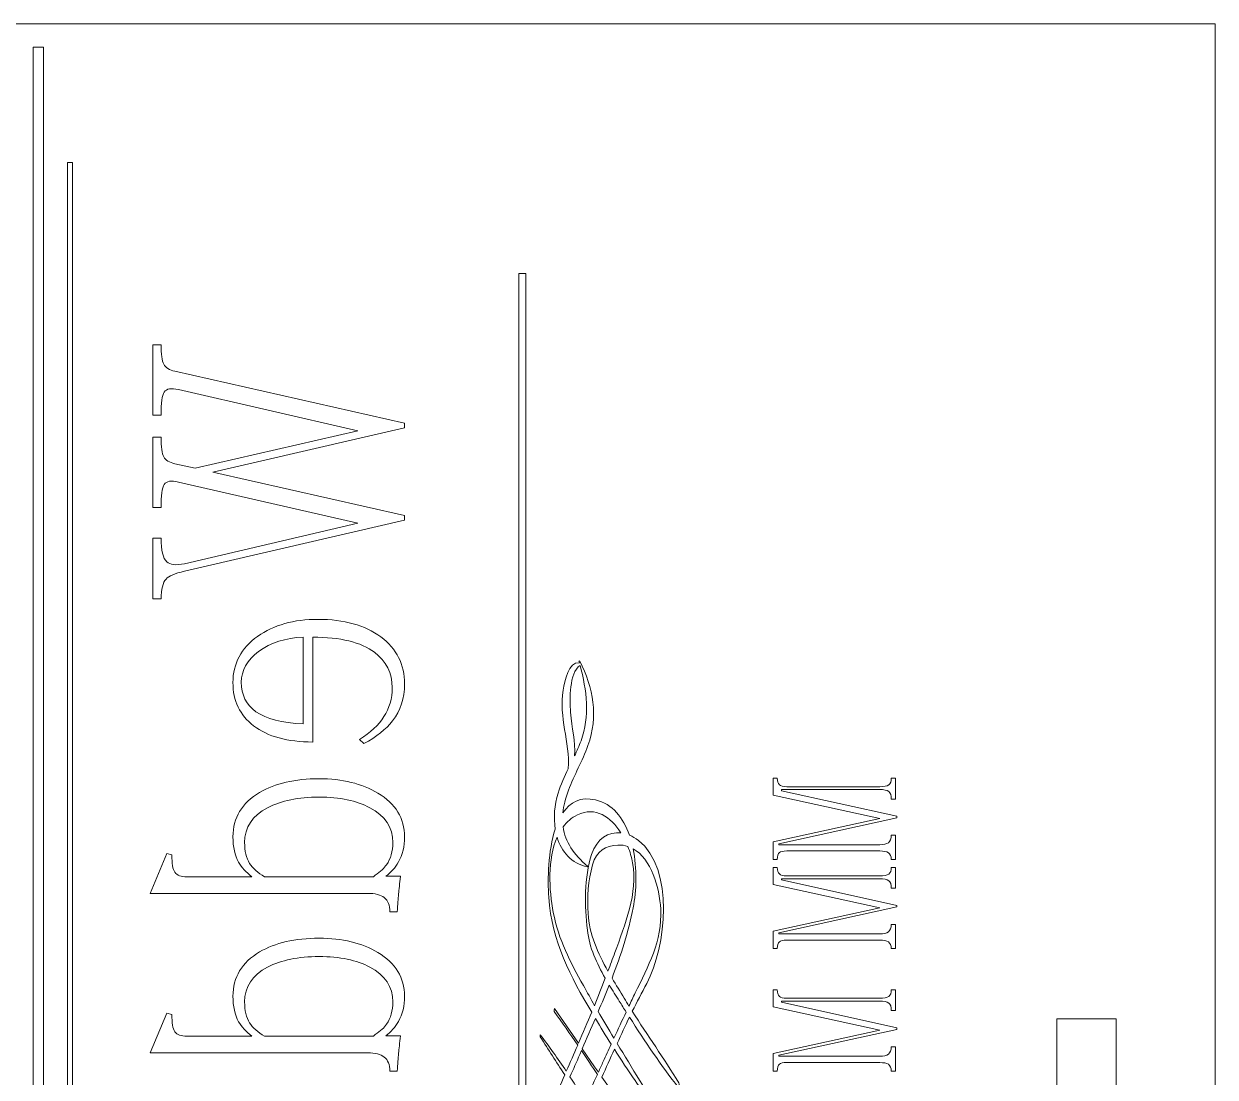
# Model space of a CAD drawing. Header units: millimetres. Extents: x -2181 to -135, y -809 to 517.
# Drawn here: x -892.7 to -832.3, y 344.1 to 397.5 of the extents above; entities that cross this region are included whole.
import ezdxf

# ---------------------------------------------------------------- set-up
doc = ezdxf.new("R2010")
doc.units = ezdxf.units.MM
doc.header["$MEASUREMENT"] = 0
doc.layers.add('layer 1', color=7, linetype='Continuous')

msp = doc.modelspace()

# ---------------------------------------------------------------- linework, layer by layer
at = {"layer": 'layer 1', "color": 250, "lineweight": 18}
for points in [[(-1077.7513, 397.4959), (-1077.7513, 397.4959), (-1077.7513, 277.6383), (-1077.7513, 277.6383), (-1077.7513, 277.6383), (-1077.7513, 277.6383), (-832.2763, 277.6383), (-832.2763, 277.6383), (-832.2763, 277.6383), (-832.2763, 277.6383), (-832.2763, 397.4959), (-832.2763, 397.4959), (-832.2763, 397.4959), (-832.2763, 397.4959), (-1077.7513, 397.4959), (-1077.7513, 397.4959)], [(-837.3013, 328.854), (-837.3013, 328.854), (-840.3013, 328.854), (-840.3013, 328.854), (-840.3013, 328.854), (-840.3013, 328.854), (-840.3013, 347.0507), (-840.3013, 347.0507), (-840.3013, 347.0507), (-840.3013, 347.0507), (-837.3013, 347.0507), (-837.3013, 347.0507), (-837.3013, 347.0507), (-837.3013, 347.0507), (-837.3013, 328.854), (-837.3013, 328.854)]]:
    msp.add_open_spline(points, degree=3, knots=[0, 0, 0, 0, 0.2, 0.2, 0.2, 0.2, 0.4, 0.4, 0.4, 0.4, 0.6, 0.6, 0.6, 0.6, 1, 1, 1, 1], dxfattribs=at)
at = {"layer": 'layer 1', "color": 175, "lineweight": 18}
for points, knots in [([(-891.6817, 337.7439), (-891.6817, 337.7439), (-891.6817, 279.1735), (-891.6817, 279.1735), (-891.6817, 279.1735), (-891.6817, 279.1735), (-892.1966, 279.1735), (-892.1966, 279.1735), (-892.1966, 279.1735), (-892.1966, 279.1735), (-892.1966, 337.7439), (-892.1966, 337.7439), (-892.1966, 337.7439), (-892.1966, 337.7439), (-892.1966, 396.3142), (-892.1966, 396.3142), (-892.1966, 396.3142), (-892.1966, 396.3142), (-891.6817, 396.3142), (-891.6817, 396.3142), (-891.6817, 396.3142), (-891.6817, 396.3142), (-891.6817, 337.7439), (-891.6817, 337.7439)], [0, 0, 0, 0, 0.1428571, 0.1428571, 0.1428571, 0.1428571, 0.2857143, 0.2857143, 0.2857143, 0.2857143, 0.4285714, 0.4285714, 0.4285714, 0.4285714, 0.5714286, 0.5714286, 0.5714286, 0.5714286, 0.7142857, 0.7142857, 0.7142857, 0.7142857, 1, 1, 1, 1]), ([(-890.2003, 337.7439), (-890.2003, 337.7439), (-890.2003, 337.7449), (-890.2003, 337.7449), (-890.2003, 337.7449), (-890.2003, 337.7449), (-890.2003, 390.4634), (-890.2003, 390.4634), (-890.2003, 390.4634), (-890.2003, 390.4634), (-890.458, 390.4634), (-890.458, 390.4634), (-890.458, 390.4634), (-890.458, 390.4634), (-890.458, 337.7449), (-890.458, 337.7449), (-890.458, 337.7449), (-890.458, 337.7449), (-890.458, 337.7439), (-890.458, 337.7439)], [0, 0, 0, 0, 0.1666667, 0.1666667, 0.1666667, 0.1666667, 0.3333333, 0.3333333, 0.3333333, 0.3333333, 0.5, 0.5, 0.5, 0.5, 0.6666667, 0.6666667, 0.6666667, 0.6666667, 1, 1, 1, 1]), ([(-867.2153, 337.7439), (-867.2153, 337.7439), (-867.2153, 337.8408), (-867.2153, 337.8408), (-867.2153, 337.8408), (-867.2153, 337.8408), (-867.2153, 337.9377), (-867.2153, 337.9377), (-867.2153, 337.9377), (-867.2153, 337.9377), (-867.2153, 384.8429), (-867.2153, 384.8429), (-867.2153, 384.8429), (-867.2153, 384.8429), (-867.585, 384.8429), (-867.585, 384.8429), (-867.585, 384.8429), (-867.585, 384.8429), (-867.585, 337.9377), (-867.585, 337.9377), (-867.585, 337.9377), (-867.585, 337.9377), (-867.585, 337.8408), (-867.585, 337.8408), (-867.585, 337.8408), (-867.585, 337.8408), (-867.585, 337.7439), (-867.585, 337.7439), (-867.585, 337.7439), (-867.585, 337.7439), (-867.585, 290.8387), (-867.585, 290.8387), (-867.585, 290.8387), (-867.585, 290.8387), (-867.2153, 290.8387), (-867.2153, 290.8387), (-867.2153, 290.8387), (-867.2153, 290.8387), (-867.2153, 337.7439), (-867.2153, 337.7439)], [0, 0, 0, 0, 0.0909091, 0.0909091, 0.0909091, 0.0909091, 0.1818182, 0.1818182, 0.1818182, 0.1818182, 0.2727273, 0.2727273, 0.2727273, 0.2727273, 0.3636364, 0.3636364, 0.3636364, 0.3636364, 0.4545455, 0.4545455, 0.4545455, 0.4545455, 0.5454545, 0.5454545, 0.5454545, 0.5454545, 0.6363636, 0.6363636, 0.6363636, 0.6363636, 0.7272727, 0.7272727, 0.7272727, 0.7272727, 0.8181818, 0.8181818, 0.8181818, 0.8181818, 1, 1, 1, 1]), ([(-885.7098, 377.6622), (-885.7098, 377.6622), (-886.133, 377.6622), (-886.133, 377.6622), (-886.133, 377.6622), (-886.133, 377.6622), (-886.133, 381.224), (-886.133, 381.224)], [0, 0, 0, 0, 0.3333333, 0.3333333, 0.3333333, 0.3333333, 1, 1, 1, 1]), ([(-885.7098, 381.224), (-885.7098, 380.7491), (-885.6646, 380.4203), (-885.5744, 380.2377), (-885.5744, 380.2377), (-885.4841, 380.0641), (-885.2979, 379.9454), (-885.0157, 379.8815)], [0, 0, 0, 0, 0.3333333, 0.3333333, 0.3333333, 0.3333333, 1, 1, 1, 1]), ([(-885.0157, 379.8815), (-885.0157, 379.8815), (-873.3693, 377.2512), (-873.3693, 377.2512), (-873.3693, 377.2512), (-873.3693, 377.2512), (-873.3693, 377.0183), (-873.3693, 377.0183), (-873.3693, 377.0183), (-873.3693, 377.0183), (-883.086, 374.7717), (-883.086, 374.7717), (-883.086, 374.7717), (-883.086, 374.7717), (-873.3693, 372.5661), (-873.3693, 372.5661), (-873.3693, 372.5661), (-873.3693, 372.5661), (-873.3693, 372.3332), (-873.3693, 372.3332), (-873.3693, 372.3332), (-873.3693, 372.3332), (-884.5249, 369.744), (-884.5249, 369.744)], [0, 0, 0, 0, 0.1428571, 0.1428571, 0.1428571, 0.1428571, 0.2857143, 0.2857143, 0.2857143, 0.2857143, 0.4285714, 0.4285714, 0.4285714, 0.4285714, 0.5714286, 0.5714286, 0.5714286, 0.5714286, 0.7142857, 0.7142857, 0.7142857, 0.7142857, 1, 1, 1, 1]), ([(-884.8296, 378.9499), (-885.1907, 379.0413), (-885.4333, 379.0002), (-885.5574, 378.8267), (-885.5574, 378.8267), (-885.659, 378.6623), (-885.7098, 378.2741), (-885.7098, 377.6622)], [0, 0, 0, 0, 0.3333333, 0.3333333, 0.3333333, 0.3333333, 1, 1, 1, 1]), ([(-885.0157, 375.1963), (-885.0157, 375.1963), (-883.9832, 374.9772), (-883.9832, 374.9772), (-883.9832, 374.9772), (-883.9832, 374.9772), (-875.7392, 376.8677), (-875.7392, 376.8677), (-875.7392, 376.8677), (-875.7392, 376.8677), (-884.8296, 378.9499), (-884.8296, 378.9499)], [0, 0, 0, 0, 0.25, 0.25, 0.25, 0.25, 0.5, 0.5, 0.5, 0.5, 1, 1, 1, 1]), ([(-885.7098, 372.977), (-885.7098, 372.977), (-886.133, 372.977), (-886.133, 372.977), (-886.133, 372.977), (-886.133, 372.977), (-886.133, 376.5389), (-886.133, 376.5389), (-886.133, 376.5389), (-886.133, 376.5389), (-885.7098, 376.5389), (-885.7098, 376.5389)], [0, 0, 0, 0, 0.25, 0.25, 0.25, 0.25, 0.5, 0.5, 0.5, 0.5, 1, 1, 1, 1]), ([(-885.7098, 376.5389), (-885.7098, 376.0457), (-885.6646, 375.7123), (-885.5744, 375.5388), (-885.5744, 375.5388), (-885.4841, 375.3744), (-885.2979, 375.2603), (-885.0157, 375.1963)], [0, 0, 0, 0, 0.3333333, 0.3333333, 0.3333333, 0.3333333, 1, 1, 1, 1]), ([(-884.8296, 374.2648), (-885.1907, 374.3561), (-885.4333, 374.315), (-885.5574, 374.1415), (-885.5574, 374.1415), (-885.659, 373.968), (-885.7098, 373.5798), (-885.7098, 372.977)], [0, 0, 0, 0, 0.3333333, 0.3333333, 0.3333333, 0.3333333, 1, 1, 1, 1]), ([(-884.5249, 370.1276), (-884.5249, 370.1276), (-875.7392, 372.1825), (-875.7392, 372.1825), (-875.7392, 372.1825), (-875.7392, 372.1825), (-884.8296, 374.2648), (-884.8296, 374.2648)], [0, 0, 0, 0, 0.3333333, 0.3333333, 0.3333333, 0.3333333, 1, 1, 1, 1]), ([(-885.7098, 368.3467), (-885.7098, 368.3467), (-886.133, 368.3467), (-886.133, 368.3467), (-886.133, 368.3467), (-886.133, 368.3467), (-886.133, 371.4153), (-886.133, 371.4153), (-886.133, 371.4153), (-886.133, 371.4153), (-885.7098, 371.4153), (-885.7098, 371.4153)], [0, 0, 0, 0, 0.25, 0.25, 0.25, 0.25, 0.5, 0.5, 0.5, 0.5, 1, 1, 1, 1]), ([(-885.7098, 371.4153), (-885.7098, 370.7943), (-885.6139, 370.397), (-885.422, 370.2235), (-885.422, 370.2235), (-885.264, 370.0682), (-884.965, 370.0363), (-884.5249, 370.1276)], [0, 0, 0, 0, 0.3333333, 0.3333333, 0.3333333, 0.3333333, 1, 1, 1, 1]), ([(-884.5249, 369.744), (-885.0101, 369.6344), (-885.3204, 369.502), (-885.4559, 369.3467), (-885.4559, 369.3467), (-885.6252, 369.1641), (-885.7098, 368.8307), (-885.7098, 368.3467)], [0, 0, 0, 0, 0.3333333, 0.3333333, 0.3333333, 0.3333333, 1, 1, 1, 1]), ([(-878.0245, 361.0861), (-879.2998, 361.0861), (-880.2985, 361.3601), (-881.0208, 361.908), (-881.0208, 361.908), (-881.7205, 362.4469), (-882.0703, 363.1775), (-882.0703, 364.0999), (-882.0703, 364.0999), (-882.0703, 365.0589), (-881.6528, 365.8397), (-880.8176, 366.4425), (-880.8176, 366.4425), (-880.0051, 367.0179), (-878.9838, 367.3055), (-877.7537, 367.3055), (-877.7537, 367.3055), (-876.4446, 367.3055), (-875.3838, 367.0087), (-874.5712, 366.4151), (-874.5712, 366.4151), (-873.77, 365.8123), (-873.3693, 365.0178), (-873.3693, 364.0314), (-873.3693, 364.0314), (-873.3693, 363.3008), (-873.5725, 362.6752), (-873.9787, 362.1546), (-873.9787, 362.1546), (-874.306, 361.7345), (-874.7913, 361.3509), (-875.4346, 361.0039)], [0, 0, 0, 0, 0.1111111, 0.1111111, 0.1111111, 0.1111111, 0.2222222, 0.2222222, 0.2222222, 0.2222222, 0.3333333, 0.3333333, 0.3333333, 0.3333333, 0.4444444, 0.4444444, 0.4444444, 0.4444444, 0.5555556, 0.5555556, 0.5555556, 0.5555556, 0.6666667, 0.6666667, 0.6666667, 0.6666667, 0.7777778, 0.7777778, 0.7777778, 0.7777778, 1, 1, 1, 1]), ([(-878.5154, 366.4014), (-879.407, 366.3649), (-880.1574, 366.1229), (-880.7669, 365.6754), (-880.7669, 365.6754), (-881.3537, 365.237), (-881.6471, 364.7164), (-881.6471, 364.1136), (-881.6471, 364.1136), (-881.6471, 363.4743), (-881.3988, 362.9766), (-880.9023, 362.6204), (-880.9023, 362.6204), (-880.3831, 362.2551), (-879.5875, 362.0496), (-878.5154, 362.0039)], [0, 0, 0, 0, 0.2, 0.2, 0.2, 0.2, 0.4, 0.4, 0.4, 0.4, 0.6, 0.6, 0.6, 0.6, 1, 1, 1, 1]), ([(-875.6546, 361.2094), (-875.1016, 361.5656), (-874.6897, 361.9537), (-874.4189, 362.3738), (-874.4189, 362.3738), (-874.1367, 362.8031), (-873.9957, 363.2917), (-873.9957, 363.8396), (-873.9957, 363.8396), (-873.9957, 364.5885), (-874.2947, 365.1867), (-874.8929, 365.6343), (-874.8929, 365.6343), (-875.5812, 366.1457), (-876.6251, 366.4014), (-878.0245, 366.4014)], [0, 0, 0, 0, 0.2, 0.2, 0.2, 0.2, 0.4, 0.4, 0.4, 0.4, 0.6, 0.6, 0.6, 0.6, 1, 1, 1, 1]), ([(-861.9661, 347.1441), (-862.174, 346.7043), (-862.3852, 346.2571), (-862.5925, 345.8077), (-862.5925, 345.8077), (-861.8387, 344.5539), (-861.0683, 343.3123), (-860.2998, 342.0781), (-860.2998, 342.0781), (-860.2875, 342.0594), (-860.3044, 341.9949), (-860.3032, 341.9924), (-860.3032, 341.9924), (-860.7258, 342.6716), (-861.2421, 343.2632), (-861.6854, 343.921), (-861.6854, 343.921), (-862.0388, 344.4457), (-862.3876, 344.9739), (-862.73, 345.508), (-862.73, 345.508), (-862.9428, 345.0423), (-863.1523, 344.5739), (-863.3626, 344.097), (-863.3626, 344.097), (-862.9162, 343.4632), (-862.4481, 342.8454), (-862.0613, 342.1728), (-862.0613, 342.1728), (-861.3628, 340.9579), (-860.8993, 339.6093), (-861.0381, 338.1245), (-861.0381, 338.1245), (-861.047, 338.0307), (-861.0613, 337.936), (-861.0801, 337.8409), (-861.0801, 337.8409), (-861.0613, 337.7456), (-861.047, 337.651), (-861.0381, 337.5571), (-861.0381, 337.5571), (-860.8993, 336.0723), (-861.3628, 334.7237), (-862.0613, 333.5088), (-862.0613, 333.5088), (-862.4481, 332.8362), (-862.9162, 332.2184), (-863.3626, 331.5846), (-863.3626, 331.5846), (-863.1523, 331.1077), (-862.9428, 330.6393), (-862.73, 330.1735), (-862.73, 330.1735), (-862.3876, 330.7077), (-862.0388, 331.236), (-861.6854, 331.7606), (-861.6854, 331.7606), (-861.2421, 332.4184), (-860.7258, 333.01), (-860.3032, 333.6892), (-860.3032, 333.6892), (-860.3044, 333.6867), (-860.2875, 333.6222), (-860.2998, 333.6035), (-860.2998, 333.6035), (-861.0683, 332.3693), (-861.8387, 331.1277), (-862.5925, 329.8739), (-862.5925, 329.8739), (-862.3852, 329.4245), (-862.174, 328.9773), (-861.9661, 328.5375), (-861.9661, 328.5375), (-861.184, 329.7757), (-860.3599, 330.9907), (-859.4764, 332.1269), (-859.4764, 332.1269), (-859.4737, 332.131), (-859.4352, 331.9269), (-859.4659, 331.8781), (-859.4659, 331.8781), (-860.2245, 330.6391), (-861.0508, 329.4587), (-861.8268, 328.2485), (-861.8268, 328.2485), (-861.5884, 327.7801), (-861.3453, 327.3039), (-861.095, 326.8345), (-861.095, 326.8345), (-860.1065, 324.9818), (-859.6818, 321.0059), (-861.5151, 319.5823), (-861.5151, 319.5823), (-861.6626, 319.4679), (-861.8163, 319.3784), (-861.9716, 319.314), (-861.9716, 319.314), (-862.2796, 318.4325), (-862.8242, 317.7345), (-863.6922, 317.5301), (-863.6922, 317.5301), (-864.4504, 317.3519), (-864.9795, 317.6503), (-865.3437, 318.1907), (-865.3437, 318.1907), (-865.3074, 317.8364), (-865.2131, 317.4554), (-865.0589, 317.0407), (-865.0589, 317.0407), (-864.769, 316.2611), (-864.3537, 315.5609), (-864.0719, 314.7767), (-864.0719, 314.7767), (-863.5342, 313.2779), (-863.8119, 311.8522), (-864.4823, 310.4884), (-864.4823, 310.4884), (-864.4964, 310.459), (-864.5381, 310.4784), (-864.5286, 310.51), (-864.5286, 310.51), (-864.5215, 310.5348), (-864.516, 310.5595), (-864.509, 310.5828), (-864.509, 310.5828), (-865.0518, 310.51), (-865.2506, 311.5016), (-865.3273, 311.9591), (-865.3273, 311.9591), (-865.5628, 313.3564), (-864.982, 314.5719), (-865.0693, 315.9468), (-865.0693, 315.9468), (-865.2647, 316.3465), (-865.4534, 316.752), (-865.5863, 317.187), (-865.5863, 317.187), (-865.7693, 317.7858), (-865.8232, 318.4292), (-865.7298, 319.0128), (-865.7298, 319.0128), (-866.0933, 320.1167), (-866.1218, 321.5642), (-866.0593, 322.4623), (-866.0593, 322.4623), (-865.9019, 324.7226), (-864.9519, 326.5144), (-863.8787, 328.2916), (-863.8787, 328.2916), (-864.0989, 328.8006), (-864.3233, 329.3319), (-864.5505, 329.8617), (-864.5505, 329.8617), (-864.9518, 329.2706), (-865.3559, 328.682), (-865.7714, 328.1041), (-865.7714, 328.1041), (-865.7708, 328.1053), (-865.8008, 328.2285), (-865.7778, 328.2604), (-865.7778, 328.2604), (-865.3779, 328.8209), (-864.9835, 329.3891), (-864.5938, 329.9624), (-864.5938, 329.9624), (-864.7839, 330.4048), (-864.9759, 330.8462), (-865.1688, 331.287), (-865.1688, 331.287), (-865.6184, 330.6109), (-866.0149, 330.0698), (-866.4895, 329.4411), (-866.4895, 329.4411), (-866.49, 329.44), (-866.5062, 329.5179), (-866.494, 329.5375), (-866.494, 329.5375), (-866.0536, 330.2225), (-865.689, 330.7802), (-865.2514, 331.4758), (-865.2514, 331.4758), (-865.456, 331.9426), (-865.6617, 332.4095), (-865.8672, 332.8756), (-865.8672, 332.8756), (-866.5717, 334.4753), (-866.9566, 336.0996), (-866.9109, 337.8408), (-866.9109, 337.8408), (-866.9566, 339.582), (-866.5717, 341.2063), (-865.8672, 342.806), (-865.8672, 342.806), (-865.6617, 343.2722), (-865.456, 343.739), (-865.2514, 344.2059), (-865.2514, 344.2059), (-865.689, 344.9014), (-866.0536, 345.4591), (-866.494, 346.1441), (-866.494, 346.1441), (-866.5062, 346.1636), (-866.49, 346.2417), (-866.4895, 346.2405), (-866.4895, 346.2405), (-866.0149, 345.6118), (-865.6184, 345.0706), (-865.1688, 344.3946), (-865.1688, 344.3946), (-864.9759, 344.8354), (-864.7839, 345.2768), (-864.5938, 345.7193), (-864.5938, 345.7193), (-864.9835, 346.2925), (-865.3779, 346.8607), (-865.7778, 347.4212), (-865.7778, 347.4212), (-865.8008, 347.4531), (-865.7708, 347.5764), (-865.7714, 347.5775), (-865.7714, 347.5775), (-865.3559, 346.9997), (-864.9518, 346.411), (-864.5505, 345.8199), (-864.5505, 345.8199), (-864.3233, 346.3497), (-864.0989, 346.881), (-863.8787, 347.39), (-863.8787, 347.39), (-864.9519, 349.1672), (-865.9019, 350.959), (-866.0593, 353.2193), (-866.0593, 353.2193), (-866.1218, 354.1174), (-866.0933, 355.5649), (-865.7298, 356.6688), (-865.7298, 356.6688), (-865.8232, 357.2524), (-865.7693, 357.8959), (-865.5863, 358.4946), (-865.5863, 358.4946), (-865.4534, 358.9296), (-865.2647, 359.3351), (-865.0693, 359.7348), (-865.0693, 359.7348), (-864.982, 361.1097), (-865.5628, 362.3252), (-865.3273, 363.7225), (-865.3273, 363.7225), (-865.2506, 364.18), (-865.0518, 365.1716), (-864.509, 365.0988), (-864.509, 365.0988), (-864.516, 365.1221), (-864.5215, 365.1468), (-864.5286, 365.1716), (-864.5286, 365.1716), (-864.5381, 365.2032), (-864.4964, 365.2226), (-864.4823, 365.1931), (-864.4823, 365.1931), (-863.8119, 363.8294), (-863.5342, 362.4037), (-864.0719, 360.9048), (-864.0719, 360.9048), (-864.3537, 360.1207), (-864.769, 359.4205), (-865.0589, 358.6409), (-865.0589, 358.6409), (-865.2131, 358.2262), (-865.3074, 357.8452), (-865.3437, 357.4909), (-865.3437, 357.4909), (-864.9795, 358.0313), (-864.4504, 358.3297), (-863.6922, 358.1514), (-863.6922, 358.1514), (-862.8242, 357.9472), (-862.2796, 357.2491), (-861.9716, 356.3676), (-861.9716, 356.3676), (-861.8163, 356.3033), (-861.6626, 356.2137), (-861.5151, 356.0993), (-861.5151, 356.0993), (-859.6818, 354.6757), (-860.1065, 350.6998), (-861.095, 348.8471), (-861.095, 348.8471), (-861.3453, 348.3777), (-861.5884, 347.9015), (-861.8268, 347.4331), (-861.8268, 347.4331), (-861.0508, 346.2229), (-860.2245, 345.0425), (-859.4659, 343.8035), (-859.4659, 343.8035), (-859.4352, 343.7547), (-859.4737, 343.5506), (-859.4764, 343.5547), (-859.4764, 343.5547), (-860.3599, 344.6909), (-861.184, 345.9059), (-861.9661, 347.1441)], [0, 0, 0, 0, 0.012987, 0.012987, 0.012987, 0.012987, 0.025974, 0.025974, 0.025974, 0.025974, 0.038961, 0.038961, 0.038961, 0.038961, 0.0519481, 0.0519481, 0.0519481, 0.0519481, 0.0649351, 0.0649351, 0.0649351, 0.0649351, 0.0779221, 0.0779221, 0.0779221, 0.0779221, 0.0909091, 0.0909091, 0.0909091, 0.0909091, 0.1038961, 0.1038961, 0.1038961, 0.1038961, 0.1168831, 0.1168831, 0.1168831, 0.1168831, 0.1298701, 0.1298701, 0.1298701, 0.1298701, 0.1428571, 0.1428571, 0.1428571, 0.1428571, 0.1558442, 0.1558442, 0.1558442, 0.1558442, 0.1688312, 0.1688312, 0.1688312, 0.1688312, 0.1818182, 0.1818182, 0.1818182, 0.1818182, 0.1948052, 0.1948052, 0.1948052, 0.1948052, 0.2077922, 0.2077922, 0.2077922, 0.2077922, 0.2207792, 0.2207792, 0.2207792, 0.2207792, 0.2337662, 0.2337662, 0.2337662, 0.2337662, 0.2467532, 0.2467532, 0.2467532, 0.2467532, 0.2597403, 0.2597403, 0.2597403, 0.2597403, 0.2727273, 0.2727273, 0.2727273, 0.2727273, 0.2857143, 0.2857143, 0.2857143, 0.2857143, 0.2987013, 0.2987013, 0.2987013, 0.2987013, 0.3116883, 0.3116883, 0.3116883, 0.3116883, 0.3246753, 0.3246753, 0.3246753, 0.3246753, 0.3376623, 0.3376623, 0.3376623, 0.3376623, 0.3506494, 0.3506494, 0.3506494, 0.3506494, 0.3636364, 0.3636364, 0.3636364, 0.3636364, 0.3766234, 0.3766234, 0.3766234, 0.3766234, 0.3896104, 0.3896104, 0.3896104, 0.3896104, 0.4025974, 0.4025974, 0.4025974, 0.4025974, 0.4155844, 0.4155844, 0.4155844, 0.4155844, 0.4285714, 0.4285714, 0.4285714, 0.4285714, 0.4415584, 0.4415584, 0.4415584, 0.4415584, 0.4545455, 0.4545455, 0.4545455, 0.4545455, 0.4675325, 0.4675325, 0.4675325, 0.4675325, 0.4805195, 0.4805195, 0.4805195, 0.4805195, 0.4935065, 0.4935065, 0.4935065, 0.4935065, 0.5064935, 0.5064935, 0.5064935, 0.5064935, 0.5194805, 0.5194805, 0.5194805, 0.5194805, 0.5324675, 0.5324675, 0.5324675, 0.5324675, 0.5454545, 0.5454545, 0.5454545, 0.5454545, 0.5584416, 0.5584416, 0.5584416, 0.5584416, 0.5714286, 0.5714286, 0.5714286, 0.5714286, 0.5844156, 0.5844156, 0.5844156, 0.5844156, 0.5974026, 0.5974026, 0.5974026, 0.5974026, 0.6103896, 0.6103896, 0.6103896, 0.6103896, 0.6233766, 0.6233766, 0.6233766, 0.6233766, 0.6363636, 0.6363636, 0.6363636, 0.6363636, 0.6493506, 0.6493506, 0.6493506, 0.6493506, 0.6623377, 0.6623377, 0.6623377, 0.6623377, 0.6753247, 0.6753247, 0.6753247, 0.6753247, 0.6883117, 0.6883117, 0.6883117, 0.6883117, 0.7012987, 0.7012987, 0.7012987, 0.7012987, 0.7142857, 0.7142857, 0.7142857, 0.7142857, 0.7272727, 0.7272727, 0.7272727, 0.7272727, 0.7402597, 0.7402597, 0.7402597, 0.7402597, 0.7532468, 0.7532468, 0.7532468, 0.7532468, 0.7662338, 0.7662338, 0.7662338, 0.7662338, 0.7792208, 0.7792208, 0.7792208, 0.7792208, 0.7922078, 0.7922078, 0.7922078, 0.7922078, 0.8051948, 0.8051948, 0.8051948, 0.8051948, 0.8181818, 0.8181818, 0.8181818, 0.8181818, 0.8311688, 0.8311688, 0.8311688, 0.8311688, 0.8441558, 0.8441558, 0.8441558, 0.8441558, 0.8571429, 0.8571429, 0.8571429, 0.8571429, 0.8701299, 0.8701299, 0.8701299, 0.8701299, 0.8831169, 0.8831169, 0.8831169, 0.8831169, 0.8961039, 0.8961039, 0.8961039, 0.8961039, 0.9090909, 0.9090909, 0.9090909, 0.9090909, 0.9220779, 0.9220779, 0.9220779, 0.9220779, 0.9350649, 0.9350649, 0.9350649, 0.9350649, 0.9480519, 0.9480519, 0.9480519, 0.9480519, 0.961039, 0.961039, 0.961039, 0.961039, 0.974026, 0.974026, 0.974026, 0.974026, 1, 1, 1, 1]), ([(-864.4747, 364.9722), (-865.0358, 364.5893), (-864.9918, 363.2579), (-864.956, 362.5944), (-864.956, 362.5944), (-864.9127, 361.7859), (-864.6832, 361.1107), (-864.7545, 360.3827), (-864.7545, 360.3827), (-864.6355, 360.6318), (-864.5215, 360.8848), (-864.4249, 361.1498), (-864.4249, 361.1498), (-863.9755, 362.3736), (-864.126, 363.7319), (-864.4744, 364.9722)], [0, 0, 0, 0, 0.2, 0.2, 0.2, 0.2, 0.4, 0.4, 0.4, 0.4, 0.6, 0.6, 0.6, 0.6, 1, 1, 1, 1]), ([(-881.1054, 354.2502), (-881.4101, 354.4876), (-881.6358, 354.7342), (-881.7825, 354.9899), (-881.7825, 354.9899), (-881.9744, 355.337), (-882.0703, 355.7662), (-882.0703, 356.2776), (-882.0703, 356.2776), (-882.0703, 357.2457), (-881.6189, 357.9946), (-880.7161, 358.5243), (-880.7161, 358.5243), (-879.9261, 358.9901), (-878.9217, 359.223), (-877.7029, 359.223), (-877.7029, 359.223), (-876.5292, 359.223), (-875.5361, 358.981), (-874.7236, 358.4969), (-874.7236, 358.4969), (-873.8207, 357.9581), (-873.3693, 357.2183), (-873.3693, 356.2776), (-873.3693, 356.2776), (-873.3693, 355.7936), (-873.4709, 355.3689), (-873.674, 355.0036), (-873.674, 355.0036), (-873.8433, 354.7113), (-874.0577, 354.4693), (-874.3173, 354.2775)], [0, 0, 0, 0, 0.1111111, 0.1111111, 0.1111111, 0.1111111, 0.2222222, 0.2222222, 0.2222222, 0.2222222, 0.3333333, 0.3333333, 0.3333333, 0.3333333, 0.4444444, 0.4444444, 0.4444444, 0.4444444, 0.5555556, 0.5555556, 0.5555556, 0.5555556, 0.6666667, 0.6666667, 0.6666667, 0.6666667, 0.7777778, 0.7777778, 0.7777778, 0.7777778, 1, 1, 1, 1]), ([(-854.477, 355.1324), (-854.477, 355.1324), (-854.6875, 355.1324), (-854.6875, 355.1324), (-854.6875, 355.1324), (-854.6875, 355.1324), (-854.6875, 356.0209), (-854.6875, 356.0209), (-854.6875, 356.0209), (-854.6875, 356.0209), (-849.2741, 357.2007), (-849.2741, 357.2007), (-849.2741, 357.2007), (-849.2741, 357.2007), (-854.6875, 358.3903), (-854.6875, 358.3903), (-854.6875, 358.3903), (-854.6875, 358.3903), (-854.6875, 359.2492), (-854.6875, 359.2492), (-854.6875, 359.2492), (-854.6875, 359.2492), (-854.477, 359.2492), (-854.477, 359.2492)], [0, 0, 0, 0, 0.1428571, 0.1428571, 0.1428571, 0.1428571, 0.2857143, 0.2857143, 0.2857143, 0.2857143, 0.4285714, 0.4285714, 0.4285714, 0.4285714, 0.5714286, 0.5714286, 0.5714286, 0.5714286, 0.7142857, 0.7142857, 0.7142857, 0.7142857, 1, 1, 1, 1]), ([(-854.477, 359.2492), (-854.477, 359.0946), (-854.4405, 358.9843), (-854.3676, 358.9185), (-854.3676, 358.9185), (-854.2946, 358.8527), (-854.1711, 358.8198), (-853.9971, 358.8198)], [0, 0, 0, 0, 0.3333333, 0.3333333, 0.3333333, 0.3333333, 1, 1, 1, 1]), ([(-849.2825, 358.8198), (-849.0692, 358.8198), (-848.9177, 358.851), (-848.8278, 358.9136), (-848.8278, 358.9136), (-848.7381, 358.9794), (-848.6931, 359.0913), (-848.6931, 359.2492)], [0, 0, 0, 0, 0.3333333, 0.3333333, 0.3333333, 0.3333333, 1, 1, 1, 1]), ([(-848.4742, 359.2492), (-848.4742, 359.2492), (-848.4742, 358.1929), (-848.4742, 358.1929), (-848.4742, 358.1929), (-848.4742, 358.1929), (-848.6931, 358.1929), (-848.6931, 358.1929)], [0, 0, 0, 0, 0.3333333, 0.3333333, 0.3333333, 0.3333333, 1, 1, 1, 1]), ([(-874.859, 354.3323), (-874.5881, 354.515), (-874.3963, 354.6931), (-874.2834, 354.8666), (-874.2834, 354.8666), (-874.069, 355.168), (-873.9618, 355.5424), (-873.9618, 355.9899), (-873.9618, 355.9899), (-873.9618, 356.7571), (-874.3511, 357.3462), (-875.1298, 357.7572), (-875.1298, 357.7572), (-875.7957, 358.1134), (-876.6534, 358.2914), (-877.7029, 358.2914), (-877.7029, 358.2914), (-878.7524, 358.2914), (-879.6214, 358.1134), (-880.3098, 357.7572), (-880.3098, 357.7572), (-881.0885, 357.3462), (-881.4778, 356.7571), (-881.4778, 355.9899), (-881.4778, 355.9899), (-881.4778, 355.5607), (-881.3932, 355.2091), (-881.2239, 354.9351), (-881.2239, 354.9351), (-881.0659, 354.6885), (-880.812, 354.4602), (-880.4621, 354.2502)], [0, 0, 0, 0, 0.1111111, 0.1111111, 0.1111111, 0.1111111, 0.2222222, 0.2222222, 0.2222222, 0.2222222, 0.3333333, 0.3333333, 0.3333333, 0.3333333, 0.4444444, 0.4444444, 0.4444444, 0.4444444, 0.5555556, 0.5555556, 0.5555556, 0.5555556, 0.6666667, 0.6666667, 0.6666667, 0.6666667, 0.7777778, 0.7777778, 0.7777778, 0.7777778, 1, 1, 1, 1]), ([(-849.2825, 358.6766), (-849.2825, 358.6766), (-854.2665, 358.6766), (-854.2665, 358.6766), (-854.2665, 358.6766), (-854.2665, 358.6766), (-854.2665, 358.6174), (-854.2665, 358.6174), (-854.2665, 358.6174), (-854.2665, 358.6174), (-848.4153, 357.3241), (-848.4153, 357.3241), (-848.4153, 357.3241), (-848.4153, 357.3241), (-848.4153, 357.2451), (-848.4153, 357.2451), (-848.4153, 357.2451), (-848.4153, 357.2451), (-854.3928, 355.9321), (-854.3928, 355.9321), (-854.3928, 355.9321), (-854.3928, 355.9321), (-854.3928, 355.8778), (-854.3928, 355.8778), (-854.3928, 355.8778), (-854.3928, 355.8778), (-849.2825, 355.8778), (-849.2825, 355.8778)], [0, 0, 0, 0, 0.125, 0.125, 0.125, 0.125, 0.25, 0.25, 0.25, 0.25, 0.375, 0.375, 0.375, 0.375, 0.5, 0.5, 0.5, 0.5, 0.625, 0.625, 0.625, 0.625, 0.75, 0.75, 0.75, 0.75, 1, 1, 1, 1]), ([(-848.6931, 358.1929), (-848.6931, 358.3804), (-848.7381, 358.5088), (-848.8278, 358.5779), (-848.8278, 358.5779), (-848.9177, 358.6437), (-849.0692, 358.6766), (-849.2825, 358.6766)], [0, 0, 0, 0, 0.3333333, 0.3333333, 0.3333333, 0.3333333, 1, 1, 1, 1]), ([(-863.7357, 347.7159), (-863.565, 348.1815), (-863.3795, 348.6463), (-863.1984, 349.1134), (-863.1984, 349.1134), (-863.6298, 349.8643), (-864.0018, 350.6729), (-864.1039, 351.5525), (-864.1039, 351.5525), (-864.2449, 352.7674), (-864.2689, 354.229), (-863.8871, 355.3911), (-863.8871, 355.3911), (-863.6208, 356.2016), (-863.0282, 356.5533), (-862.3989, 356.4807), (-862.3989, 356.4807), (-862.9156, 357.2971), (-863.7004, 357.8297), (-864.6044, 357.3894), (-864.6044, 357.3894), (-864.9026, 357.2444), (-865.1432, 357.0364), (-865.3349, 356.7836), (-865.3349, 356.7836), (-865.2297, 356.023), (-864.8042, 355.3866), (-864.0857, 354.7828), (-864.0857, 354.7828), (-864.0747, 354.7729), (-864.0808, 354.7554), (-864.0945, 354.7564), (-864.0945, 354.7564), (-864.9158, 354.9325), (-865.4157, 355.5212), (-865.638, 356.2646), (-865.638, 356.2646), (-866.1338, 355.1545), (-866.0468, 353.5864), (-865.8289, 352.4452), (-865.8289, 352.4452), (-865.5673, 351.0746), (-864.9582, 349.9046), (-864.3058, 348.7454), (-864.3058, 348.7454), (-864.1117, 348.4002), (-863.9154, 348.0561), (-863.7357, 347.7159)], [0, 0, 0, 0, 0.0769231, 0.0769231, 0.0769231, 0.0769231, 0.1538462, 0.1538462, 0.1538462, 0.1538462, 0.2307692, 0.2307692, 0.2307692, 0.2307692, 0.3076923, 0.3076923, 0.3076923, 0.3076923, 0.3846154, 0.3846154, 0.3846154, 0.3846154, 0.4615385, 0.4615385, 0.4615385, 0.4615385, 0.5384615, 0.5384615, 0.5384615, 0.5384615, 0.6153846, 0.6153846, 0.6153846, 0.6153846, 0.6923077, 0.6923077, 0.6923077, 0.6923077, 0.7692308, 0.7692308, 0.7692308, 0.7692308, 0.8461538, 0.8461538, 0.8461538, 0.8461538, 1, 1, 1, 1]), ([(-849.2825, 355.8778), (-849.0804, 355.8778), (-848.9345, 355.9123), (-848.8447, 355.9814), (-848.8447, 355.9814), (-848.7437, 356.0571), (-848.6931, 356.1838), (-848.6931, 356.3615)], [0, 0, 0, 0, 0.3333333, 0.3333333, 0.3333333, 0.3333333, 1, 1, 1, 1]), ([(-848.6931, 356.3615), (-848.6931, 356.3615), (-848.4742, 356.3615), (-848.4742, 356.3615), (-848.4742, 356.3615), (-848.4742, 356.3615), (-848.4742, 355.1324), (-848.4742, 355.1324), (-848.4742, 355.1324), (-848.4742, 355.1324), (-848.6931, 355.1324), (-848.6931, 355.1324)], [0, 0, 0, 0, 0.25, 0.25, 0.25, 0.25, 0.5, 0.5, 0.5, 0.5, 1, 1, 1, 1]), ([(-863.0603, 349.4721), (-863.5675, 350.3739), (-864.0021, 351.3498), (-864.0685, 352.3906), (-864.0685, 352.3906), (-864.1206, 353.2135), (-864.0634, 354.0689), (-863.8393, 354.8537), (-863.8393, 354.8537), (-863.6304, 355.585), (-863.1831, 355.8354), (-862.5528, 355.8624), (-862.5528, 355.8624), (-862.3742, 355.8699), (-862.2074, 355.8467), (-862.0523, 355.7967), (-862.0523, 355.7967), (-861.9422, 355.5212), (-861.8596, 355.2363), (-861.8091, 354.9604), (-861.8091, 354.9604), (-861.5283, 353.4258), (-862.2084, 351.7907), (-862.7087, 350.4145), (-862.7087, 350.4145), (-862.8235, 350.0993), (-862.9409, 349.7853), (-863.0603, 349.4721)], [0, 0, 0, 0, 0.125, 0.125, 0.125, 0.125, 0.25, 0.25, 0.25, 0.25, 0.375, 0.375, 0.375, 0.375, 0.5, 0.5, 0.5, 0.5, 0.625, 0.625, 0.625, 0.625, 0.75, 0.75, 0.75, 0.75, 1, 1, 1, 1]), ([(-875.2314, 353.4145), (-875.2314, 353.4145), (-886.2684, 353.4145), (-886.2684, 353.4145), (-886.2684, 353.4145), (-886.2684, 353.4145), (-885.422, 355.4283), (-885.422, 355.4283), (-885.422, 355.4283), (-885.422, 355.4283), (-885.1681, 355.3598), (-885.1681, 355.3598)], [0, 0, 0, 0, 0.25, 0.25, 0.25, 0.25, 0.5, 0.5, 0.5, 0.5, 1, 1, 1, 1]), ([(-885.1681, 355.3598), (-885.1681, 354.9306), (-885.1173, 354.6383), (-885.0157, 354.483), (-885.0157, 354.483), (-884.9029, 354.3278), (-884.6998, 354.2502), (-884.4064, 354.2502)], [0, 0, 0, 0, 0.3333333, 0.3333333, 0.3333333, 0.3333333, 1, 1, 1, 1]), ([(-861.9927, 347.6895), (-861.8938, 347.9125), (-861.7852, 348.1385), (-861.6759, 348.3635), (-861.6759, 348.3635), (-861.0285, 349.6969), (-860.3026, 350.9924), (-860.3857, 352.6129), (-860.3857, 352.6129), (-860.4425, 353.7186), (-860.8819, 355.1711), (-861.7842, 355.6787), (-861.7842, 355.6787), (-861.5785, 354.675), (-861.611, 353.5538), (-861.7822, 352.6761), (-861.7822, 352.6761), (-862.0176, 351.4678), (-862.4053, 350.2784), (-862.8536, 349.1143), (-862.8536, 349.1143), (-862.647, 348.7646), (-862.4348, 348.4267), (-862.2363, 348.101), (-862.2363, 348.101), (-862.1531, 347.9643), (-862.069, 347.8284), (-861.9927, 347.6895)], [0, 0, 0, 0, 0.125, 0.125, 0.125, 0.125, 0.25, 0.25, 0.25, 0.25, 0.375, 0.375, 0.375, 0.375, 0.5, 0.5, 0.5, 0.5, 0.625, 0.625, 0.625, 0.625, 0.75, 0.75, 0.75, 0.75, 1, 1, 1, 1]), ([(-853.9971, 355.5618), (-854.1711, 355.5618), (-854.2946, 355.5355), (-854.3676, 355.4829), (-854.3676, 355.4829), (-854.4405, 355.4203), (-854.477, 355.3035), (-854.477, 355.1324)], [0, 0, 0, 0, 0.3333333, 0.3333333, 0.3333333, 0.3333333, 1, 1, 1, 1]), ([(-848.6931, 355.1324), (-848.6931, 355.2904), (-848.7437, 355.4039), (-848.8447, 355.473), (-848.8447, 355.473), (-848.9401, 355.5322), (-849.086, 355.5618), (-849.2825, 355.5618)], [0, 0, 0, 0, 0.3333333, 0.3333333, 0.3333333, 0.3333333, 1, 1, 1, 1]), ([(-854.477, 350.6108), (-854.477, 350.6108), (-854.6875, 350.6108), (-854.6875, 350.6108), (-854.6875, 350.6108), (-854.6875, 350.6108), (-854.6875, 351.4993), (-854.6875, 351.4993), (-854.6875, 351.4993), (-854.6875, 351.4993), (-849.2741, 352.6791), (-849.2741, 352.6791), (-849.2741, 352.6791), (-849.2741, 352.6791), (-854.6875, 353.8687), (-854.6875, 353.8687), (-854.6875, 353.8687), (-854.6875, 353.8687), (-854.6875, 354.7276), (-854.6875, 354.7276), (-854.6875, 354.7276), (-854.6875, 354.7276), (-854.477, 354.7276), (-854.477, 354.7276)], [0, 0, 0, 0, 0.1428571, 0.1428571, 0.1428571, 0.1428571, 0.2857143, 0.2857143, 0.2857143, 0.2857143, 0.4285714, 0.4285714, 0.4285714, 0.4285714, 0.5714286, 0.5714286, 0.5714286, 0.5714286, 0.7142857, 0.7142857, 0.7142857, 0.7142857, 1, 1, 1, 1]), ([(-854.477, 354.7276), (-854.477, 354.5729), (-854.4405, 354.4627), (-854.3676, 354.3969), (-854.3676, 354.3969), (-854.2946, 354.331), (-854.1711, 354.2981), (-853.9971, 354.2981)], [0, 0, 0, 0, 0.3333333, 0.3333333, 0.3333333, 0.3333333, 1, 1, 1, 1]), ([(-849.2825, 354.2981), (-849.0692, 354.2981), (-848.9177, 354.3294), (-848.8278, 354.3919), (-848.8278, 354.3919), (-848.7381, 354.4578), (-848.6931, 354.5696), (-848.6931, 354.7276)], [0, 0, 0, 0, 0.3333333, 0.3333333, 0.3333333, 0.3333333, 1, 1, 1, 1]), ([(-848.4742, 354.7276), (-848.4742, 354.7276), (-848.4742, 353.6712), (-848.4742, 353.6712), (-848.4742, 353.6712), (-848.4742, 353.6712), (-848.6931, 353.6712), (-848.6931, 353.6712)], [0, 0, 0, 0, 0.3333333, 0.3333333, 0.3333333, 0.3333333, 1, 1, 1, 1]), ([(-880.4621, 354.2502), (-880.4621, 354.2502), (-874.9436, 354.2502), (-874.9436, 354.2502), (-874.9436, 354.2502), (-874.9436, 354.2502), (-874.859, 354.3323), (-874.859, 354.3323)], [0, 0, 0, 0, 0.3333333, 0.3333333, 0.3333333, 0.3333333, 1, 1, 1, 1]), ([(-873.5725, 354.2775), (-873.6176, 353.9031), (-873.6515, 353.6063), (-873.674, 353.3871), (-873.674, 353.3871), (-873.6966, 353.1405), (-873.7192, 352.8391), (-873.7417, 352.4829)], [0, 0, 0, 0, 0.3333333, 0.3333333, 0.3333333, 0.3333333, 1, 1, 1, 1]), ([(-849.2825, 354.155), (-849.2825, 354.155), (-854.2665, 354.155), (-854.2665, 354.155), (-854.2665, 354.155), (-854.2665, 354.155), (-854.2665, 354.0957), (-854.2665, 354.0957), (-854.2665, 354.0957), (-854.2665, 354.0957), (-848.4153, 352.8025), (-848.4153, 352.8025), (-848.4153, 352.8025), (-848.4153, 352.8025), (-848.4153, 352.7235), (-848.4153, 352.7235), (-848.4153, 352.7235), (-848.4153, 352.7235), (-854.3928, 351.4104), (-854.3928, 351.4104), (-854.3928, 351.4104), (-854.3928, 351.4104), (-854.3928, 351.3561), (-854.3928, 351.3561), (-854.3928, 351.3561), (-854.3928, 351.3561), (-849.2825, 351.3561), (-849.2825, 351.3561)], [0, 0, 0, 0, 0.125, 0.125, 0.125, 0.125, 0.25, 0.25, 0.25, 0.25, 0.375, 0.375, 0.375, 0.375, 0.5, 0.5, 0.5, 0.5, 0.625, 0.625, 0.625, 0.625, 0.75, 0.75, 0.75, 0.75, 1, 1, 1, 1]), ([(-848.6931, 353.6712), (-848.6931, 353.8588), (-848.7381, 353.9872), (-848.8278, 354.0563), (-848.8278, 354.0563), (-848.9177, 354.1221), (-849.0692, 354.155), (-849.2825, 354.155)], [0, 0, 0, 0, 0.3333333, 0.3333333, 0.3333333, 0.3333333, 1, 1, 1, 1]), ([(-874.1142, 352.4829), (-874.1142, 352.8117), (-874.2101, 353.0492), (-874.4019, 353.1953), (-874.4019, 353.1953), (-874.5825, 353.3414), (-874.859, 353.4145), (-875.2314, 353.4145)], [0, 0, 0, 0, 0.3333333, 0.3333333, 0.3333333, 0.3333333, 1, 1, 1, 1]), ([(-849.2825, 351.3561), (-849.0804, 351.3561), (-848.9345, 351.3907), (-848.8447, 351.4598), (-848.8447, 351.4598), (-848.7437, 351.5355), (-848.6931, 351.6622), (-848.6931, 351.8399)], [0, 0, 0, 0, 0.3333333, 0.3333333, 0.3333333, 0.3333333, 1, 1, 1, 1]), ([(-848.6931, 351.8399), (-848.6931, 351.8399), (-848.4742, 351.8399), (-848.4742, 351.8399), (-848.4742, 351.8399), (-848.4742, 351.8399), (-848.4742, 350.6108), (-848.4742, 350.6108), (-848.4742, 350.6108), (-848.4742, 350.6108), (-848.6931, 350.6108), (-848.6931, 350.6108)], [0, 0, 0, 0, 0.25, 0.25, 0.25, 0.25, 0.5, 0.5, 0.5, 0.5, 1, 1, 1, 1]), ([(-881.1054, 346.1676), (-881.4101, 346.405), (-881.6358, 346.6516), (-881.7825, 346.9073), (-881.7825, 346.9073), (-881.9744, 347.2544), (-882.0703, 347.6836), (-882.0703, 348.1951), (-882.0703, 348.1951), (-882.0703, 349.1631), (-881.6189, 349.912), (-880.7161, 350.4417), (-880.7161, 350.4417), (-879.9261, 350.9075), (-878.9217, 351.1404), (-877.7029, 351.1404), (-877.7029, 351.1404), (-876.5292, 351.1404), (-875.5361, 350.8984), (-874.7236, 350.4143), (-874.7236, 350.4143), (-873.8207, 349.8755), (-873.3693, 349.1358), (-873.3693, 348.1951), (-873.3693, 348.1951), (-873.3693, 347.711), (-873.4709, 347.2864), (-873.674, 346.921), (-873.674, 346.921), (-873.8433, 346.6288), (-874.0577, 346.3868), (-874.3173, 346.195)], [0, 0, 0, 0, 0.1111111, 0.1111111, 0.1111111, 0.1111111, 0.2222222, 0.2222222, 0.2222222, 0.2222222, 0.3333333, 0.3333333, 0.3333333, 0.3333333, 0.4444444, 0.4444444, 0.4444444, 0.4444444, 0.5555556, 0.5555556, 0.5555556, 0.5555556, 0.6666667, 0.6666667, 0.6666667, 0.6666667, 0.7777778, 0.7777778, 0.7777778, 0.7777778, 1, 1, 1, 1]), ([(-853.9971, 351.0402), (-854.1711, 351.0402), (-854.2946, 351.0139), (-854.3676, 350.9612), (-854.3676, 350.9612), (-854.4405, 350.8987), (-854.477, 350.7819), (-854.477, 350.6108)], [0, 0, 0, 0, 0.3333333, 0.3333333, 0.3333333, 0.3333333, 1, 1, 1, 1]), ([(-848.6931, 350.6108), (-848.6931, 350.7687), (-848.7437, 350.8823), (-848.8447, 350.9514), (-848.8447, 350.9514), (-848.9401, 351.0106), (-849.086, 351.0402), (-849.2825, 351.0402)], [0, 0, 0, 0, 0.3333333, 0.3333333, 0.3333333, 0.3333333, 1, 1, 1, 1]), ([(-874.859, 346.2498), (-874.5881, 346.4324), (-874.3963, 346.6105), (-874.2834, 346.784), (-874.2834, 346.784), (-874.069, 347.0854), (-873.9618, 347.4598), (-873.9618, 347.9074), (-873.9618, 347.9074), (-873.9618, 348.6745), (-874.3511, 349.2636), (-875.1298, 349.6746), (-875.1298, 349.6746), (-875.7957, 350.0308), (-876.6534, 350.2089), (-877.7029, 350.2089), (-877.7029, 350.2089), (-878.7524, 350.2089), (-879.6214, 350.0308), (-880.3098, 349.6746), (-880.3098, 349.6746), (-881.0885, 349.2636), (-881.4778, 348.6745), (-881.4778, 347.9074), (-881.4778, 347.9074), (-881.4778, 347.4781), (-881.3932, 347.1265), (-881.2239, 346.8525), (-881.2239, 346.8525), (-881.0659, 346.606), (-880.812, 346.3776), (-880.4621, 346.1676)], [0, 0, 0, 0, 0.1111111, 0.1111111, 0.1111111, 0.1111111, 0.2222222, 0.2222222, 0.2222222, 0.2222222, 0.3333333, 0.3333333, 0.3333333, 0.3333333, 0.4444444, 0.4444444, 0.4444444, 0.4444444, 0.5555556, 0.5555556, 0.5555556, 0.5555556, 0.6666667, 0.6666667, 0.6666667, 0.6666667, 0.7777778, 0.7777778, 0.7777778, 0.7777778, 1, 1, 1, 1]), ([(-862.1298, 347.3975), (-862.2475, 347.5722), (-862.3667, 347.7619), (-862.4851, 347.9514), (-862.4851, 347.9514), (-862.6497, 348.2147), (-862.8223, 348.4848), (-862.991, 348.7632), (-862.991, 348.7632), (-863.1729, 348.3043), (-863.363, 347.8495), (-863.562, 347.4276), (-863.562, 347.4276), (-863.3, 346.995), (-863.0282, 346.5351), (-862.7542, 346.0772), (-862.7542, 346.0772), (-862.5488, 346.5232), (-862.3415, 346.9686), (-862.1298, 347.3975)], [0, 0, 0, 0, 0.1666667, 0.1666667, 0.1666667, 0.1666667, 0.3333333, 0.3333333, 0.3333333, 0.3333333, 0.5, 0.5, 0.5, 0.5, 0.6666667, 0.6666667, 0.6666667, 0.6666667, 1, 1, 1, 1]), ([(-854.477, 344.4059), (-854.477, 344.4059), (-854.6875, 344.4059), (-854.6875, 344.4059), (-854.6875, 344.4059), (-854.6875, 344.4059), (-854.6875, 345.2944), (-854.6875, 345.2944), (-854.6875, 345.2944), (-854.6875, 345.2944), (-849.2741, 346.4742), (-849.2741, 346.4742), (-849.2741, 346.4742), (-849.2741, 346.4742), (-854.6875, 347.6638), (-854.6875, 347.6638), (-854.6875, 347.6638), (-854.6875, 347.6638), (-854.6875, 348.5227), (-854.6875, 348.5227), (-854.6875, 348.5227), (-854.6875, 348.5227), (-854.477, 348.5227), (-854.477, 348.5227)], [0, 0, 0, 0, 0.1428571, 0.1428571, 0.1428571, 0.1428571, 0.2857143, 0.2857143, 0.2857143, 0.2857143, 0.4285714, 0.4285714, 0.4285714, 0.4285714, 0.5714286, 0.5714286, 0.5714286, 0.5714286, 0.7142857, 0.7142857, 0.7142857, 0.7142857, 1, 1, 1, 1]), ([(-854.477, 348.5227), (-854.477, 348.368), (-854.4405, 348.2578), (-854.3676, 348.192), (-854.3676, 348.192), (-854.2946, 348.1262), (-854.1711, 348.0933), (-853.9971, 348.0933)], [0, 0, 0, 0, 0.3333333, 0.3333333, 0.3333333, 0.3333333, 1, 1, 1, 1]), ([(-849.2825, 348.0933), (-849.0692, 348.0933), (-848.9177, 348.1245), (-848.8278, 348.187), (-848.8278, 348.187), (-848.7381, 348.2529), (-848.6931, 348.3648), (-848.6931, 348.5227)], [0, 0, 0, 0, 0.3333333, 0.3333333, 0.3333333, 0.3333333, 1, 1, 1, 1]), ([(-848.4742, 348.5227), (-848.4742, 348.5227), (-848.4742, 347.4663), (-848.4742, 347.4663), (-848.4742, 347.4663), (-848.4742, 347.4663), (-848.6931, 347.4663), (-848.6931, 347.4663)], [0, 0, 0, 0, 0.3333333, 0.3333333, 0.3333333, 0.3333333, 1, 1, 1, 1]), ([(-849.2825, 347.9501), (-849.2825, 347.9501), (-854.2665, 347.9501), (-854.2665, 347.9501), (-854.2665, 347.9501), (-854.2665, 347.9501), (-854.2665, 347.8909), (-854.2665, 347.8909), (-854.2665, 347.8909), (-854.2665, 347.8909), (-848.4153, 346.5976), (-848.4153, 346.5976), (-848.4153, 346.5976), (-848.4153, 346.5976), (-848.4153, 346.5186), (-848.4153, 346.5186), (-848.4153, 346.5186), (-848.4153, 346.5186), (-854.3928, 345.2055), (-854.3928, 345.2055), (-854.3928, 345.2055), (-854.3928, 345.2055), (-854.3928, 345.1512), (-854.3928, 345.1512), (-854.3928, 345.1512), (-854.3928, 345.1512), (-849.2825, 345.1512), (-849.2825, 345.1512)], [0, 0, 0, 0, 0.125, 0.125, 0.125, 0.125, 0.25, 0.25, 0.25, 0.25, 0.375, 0.375, 0.375, 0.375, 0.5, 0.5, 0.5, 0.5, 0.625, 0.625, 0.625, 0.625, 0.75, 0.75, 0.75, 0.75, 1, 1, 1, 1]), ([(-848.6931, 347.4663), (-848.6931, 347.6539), (-848.7381, 347.7823), (-848.8278, 347.8514), (-848.8278, 347.8514), (-848.9177, 347.9172), (-849.0692, 347.9501), (-849.2825, 347.9501)], [0, 0, 0, 0, 0.3333333, 0.3333333, 0.3333333, 0.3333333, 1, 1, 1, 1]), ([(-875.2314, 345.3319), (-875.2314, 345.3319), (-886.2684, 345.3319), (-886.2684, 345.3319), (-886.2684, 345.3319), (-886.2684, 345.3319), (-885.422, 347.3457), (-885.422, 347.3457), (-885.422, 347.3457), (-885.422, 347.3457), (-885.1681, 347.2772), (-885.1681, 347.2772)], [0, 0, 0, 0, 0.25, 0.25, 0.25, 0.25, 0.5, 0.5, 0.5, 0.5, 1, 1, 1, 1]), ([(-885.1681, 347.2772), (-885.1681, 346.848), (-885.1173, 346.5557), (-885.0157, 346.4005), (-885.0157, 346.4005), (-884.9029, 346.2452), (-884.6998, 346.1676), (-884.4064, 346.1676)], [0, 0, 0, 0, 0.3333333, 0.3333333, 0.3333333, 0.3333333, 1, 1, 1, 1]), ([(-863.7407, 344.6246), (-863.676, 344.5291), (-863.61, 344.4337), (-863.542, 344.3474), (-863.542, 344.3474), (-863.46, 344.5326), (-863.3795, 344.7093), (-863.2994, 344.8856), (-863.2994, 344.8856), (-863.1654, 345.1801), (-863.0311, 345.4742), (-862.8962, 345.7683), (-862.8962, 345.7683), (-863.1655, 346.1924), (-863.4308, 346.6203), (-863.6877, 347.0756)], [0, 0, 0, 0, 0.2, 0.2, 0.2, 0.2, 0.4, 0.4, 0.4, 0.4, 0.6, 0.6, 0.6, 0.6, 1, 1, 1, 1]), ([(-880.4621, 346.1676), (-880.4621, 346.1676), (-874.9436, 346.1676), (-874.9436, 346.1676), (-874.9436, 346.1676), (-874.9436, 346.1676), (-874.859, 346.2498), (-874.859, 346.2498)], [0, 0, 0, 0, 0.3333333, 0.3333333, 0.3333333, 0.3333333, 1, 1, 1, 1]), ([(-873.5725, 346.195), (-873.6176, 345.8205), (-873.6515, 345.5237), (-873.674, 345.3045), (-873.674, 345.3045), (-873.6966, 345.0579), (-873.7192, 344.7565), (-873.7417, 344.4003)], [0, 0, 0, 0, 0.3333333, 0.3333333, 0.3333333, 0.3333333, 1, 1, 1, 1]), ([(-849.2825, 345.1512), (-849.0804, 345.1512), (-848.9345, 345.1858), (-848.8447, 345.2549), (-848.8447, 345.2549), (-848.7437, 345.3306), (-848.6931, 345.4573), (-848.6931, 345.635)], [0, 0, 0, 0, 0.3333333, 0.3333333, 0.3333333, 0.3333333, 1, 1, 1, 1]), ([(-848.6931, 345.635), (-848.6931, 345.635), (-848.4742, 345.635), (-848.4742, 345.635), (-848.4742, 345.635), (-848.4742, 345.635), (-848.4742, 344.4059), (-848.4742, 344.4059), (-848.4742, 344.4059), (-848.4742, 344.4059), (-848.6931, 344.4059), (-848.6931, 344.4059)], [0, 0, 0, 0, 0.25, 0.25, 0.25, 0.25, 0.5, 0.5, 0.5, 0.5, 1, 1, 1, 1]), ([(-874.1142, 344.4003), (-874.1142, 344.7291), (-874.2101, 344.9666), (-874.4019, 345.1127), (-874.4019, 345.1127), (-874.5825, 345.2588), (-874.859, 345.3319), (-875.2314, 345.3319)], [0, 0, 0, 0, 0.3333333, 0.3333333, 0.3333333, 0.3333333, 1, 1, 1, 1]), ([(-864.4863, 345.244), (-864.6449, 344.872), (-864.8159, 344.4955), (-864.991, 344.1149), (-864.991, 344.1149), (-864.6835, 343.6525), (-864.4908, 343.3463), (-864.2044, 342.864), (-864.2044, 342.864), (-864.0065, 343.3213), (-863.8027, 343.7758), (-863.5939, 344.2227)], [0, 0, 0, 0, 0.25, 0.25, 0.25, 0.25, 0.5, 0.5, 0.5, 0.5, 1, 1, 1, 1]), ([(-853.9971, 344.8353), (-854.1711, 344.8353), (-854.2946, 344.809), (-854.3676, 344.7563), (-854.3676, 344.7563), (-854.4405, 344.6938), (-854.477, 344.577), (-854.477, 344.4059)], [0, 0, 0, 0, 0.3333333, 0.3333333, 0.3333333, 0.3333333, 1, 1, 1, 1]), ([(-848.6931, 344.4059), (-848.6931, 344.5638), (-848.7437, 344.6774), (-848.8447, 344.7465), (-848.8447, 344.7465), (-848.9401, 344.8057), (-849.086, 344.8353), (-849.2825, 344.8353)], [0, 0, 0, 0, 0.3333333, 0.3333333, 0.3333333, 0.3333333, 1, 1, 1, 1])]:
    msp.add_open_spline(points, degree=3, knots=knots, dxfattribs=at)
for points in [[(-886.133, 381.224), (-886.133, 381.224), (-885.7098, 381.224), (-885.7098, 381.224)], [(-878.5154, 362.0039), (-878.5154, 362.0039), (-878.5154, 366.4014), (-878.5154, 366.4014)], [(-878.0245, 366.4014), (-878.0245, 366.4014), (-878.0245, 361.0861), (-878.0245, 361.0861)], [(-864.4744, 364.9722), (-864.4744, 364.9722), (-864.4747, 364.9722), (-864.4747, 364.9722)], [(-875.4346, 361.0039), (-875.4346, 361.0039), (-875.6546, 361.2094), (-875.6546, 361.2094)], [(-853.9971, 358.8198), (-853.9971, 358.8198), (-849.2825, 358.8198), (-849.2825, 358.8198)], [(-848.6931, 359.2492), (-848.6931, 359.2492), (-848.4742, 359.2492), (-848.4742, 359.2492)], [(-849.2825, 355.5618), (-849.2825, 355.5618), (-853.9971, 355.5618), (-853.9971, 355.5618)], [(-848.6931, 354.7276), (-848.6931, 354.7276), (-848.4742, 354.7276), (-848.4742, 354.7276)], [(-884.4064, 354.2502), (-884.4064, 354.2502), (-881.1054, 354.2502), (-881.1054, 354.2502)], [(-874.3173, 354.2775), (-874.3173, 354.2775), (-873.5725, 354.2775), (-873.5725, 354.2775)], [(-853.9971, 354.2981), (-853.9971, 354.2981), (-849.2825, 354.2981), (-849.2825, 354.2981)], [(-873.7417, 352.4829), (-873.7417, 352.4829), (-874.1142, 352.4829), (-874.1142, 352.4829)], [(-849.2825, 351.0402), (-849.2825, 351.0402), (-853.9971, 351.0402), (-853.9971, 351.0402)], [(-848.6931, 348.5227), (-848.6931, 348.5227), (-848.4742, 348.5227), (-848.4742, 348.5227)], [(-853.9971, 348.0933), (-853.9971, 348.0933), (-849.2825, 348.0933), (-849.2825, 348.0933)], [(-863.6877, 347.0756), (-863.911, 346.5726), (-864.1395, 346.0523), (-864.3601, 345.5391)], [(-884.4064, 346.1676), (-884.4064, 346.1676), (-881.1054, 346.1676), (-881.1054, 346.1676)], [(-874.3173, 346.195), (-874.3173, 346.195), (-873.5725, 346.195), (-873.5725, 346.195)], [(-864.3601, 345.5391), (-864.3601, 345.5391), (-863.7407, 344.6246), (-863.7407, 344.6246)], [(-864.4033, 345.4385), (-864.4033, 345.4385), (-864.4863, 345.244), (-864.4863, 345.244)], [(-863.5939, 344.2227), (-863.8589, 344.6259), (-864.13, 345.0337), (-864.4033, 345.4385)], [(-873.7417, 344.4003), (-873.7417, 344.4003), (-874.1142, 344.4003), (-874.1142, 344.4003)], [(-849.2825, 344.8353), (-849.2825, 344.8353), (-853.9971, 344.8353), (-853.9971, 344.8353)]]:
    msp.add_open_spline(points, degree=3, dxfattribs=at)

doc.saveas('drawing.dxf')
